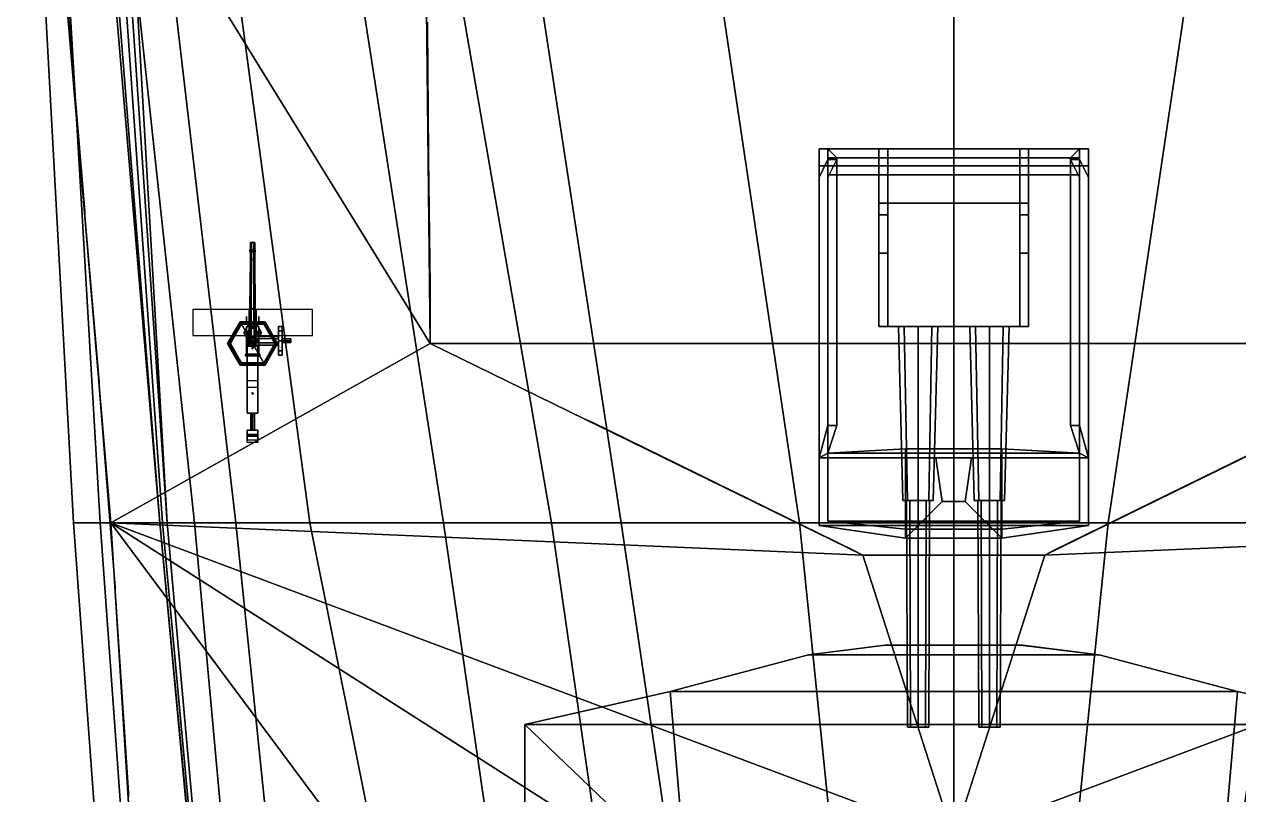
# Model space of a CAD drawing. Header units: millimetres. Extents: x -12 to 12, y -117 to 93.
# Drawn here: x -10.42 to 3.19, y -38.03 to -29.41 of the extents above; entities that cross this region are included whole.
import ezdxf

# ---------------------------------------------------------------- set-up
doc = ezdxf.new("R2010")
doc.units = ezdxf.units.MM
doc.header["$MEASUREMENT"] = 0
for name, color, linetype in [('barrel', 1, 'Continuous'), ('railings', 6, 'Continuous'), ('sleeve', 5, 'Continuous'), ('supersctucture', 3, 'Continuous'), ('turret', 2, 'Continuous')]:
    doc.layers.add(name, color=color, linetype=linetype)

msp = doc.modelspace()

# ---------------------------------------------------------------- linework, layer by layer
for points in [[(-10.36, -25.93, 5.76), (-10.36, -25.93, 5.57), (-9.87, -34.99, 5.72), (-9.87, -34.99, 5.92)], [(-10.36, -25.93, 5.57), (-10.1, -25.93, 4.67), (-9.57, -34.99, 4.67), (-9.87, -34.99, 5.72)], [(-10.22, -25.93, 6.17), (-10.36, -25.93, 5.76), (-9.87, -34.99, 5.92), (-9.45, -34.99, 6.25)], [(-10.1, -25.93, 4.67), (-9.34, -25.93, 1.27), (-8.82, -34.99, 1.34), (-9.57, -34.99, 4.67)], [(-9.67, -25.93, -1.25), (-9.49, -25.93, -2.42), (-8.51, -34.99, -2.42), (-8.9, -34.99, -0.78)], [(-9.62, -25.93, -0.06), (-9.67, -25.93, -0.38), (-8.9, -34.99, -0.05), (-8.9, -34.99, 0.39)], [(-9.67, -25.93, -0.38), (-9.67, -25.93, -1.25), (-8.9, -34.99, -0.78), (-8.9, -34.99, -0.05)], [(-9.51, -25.93, 0.39), (-9.62, -25.93, -0.06), (-8.9, -34.99, 0.39), (-8.87, -34.99, 0.7)], [(-9.44, -25.93, 0.7), (-9.51, -25.93, 0.39), (-8.87, -34.99, 0.7), (-8.82, -34.99, 1.03)], [(-9.49, -25.93, -2.42), (-9.11, -25.93, -3.36), (-8.05, -34.99, -3.36), (-8.51, -34.99, -2.42)], [(-9.34, -25.93, 1.03), (-9.44, -25.93, 0.7), (-8.82, -34.99, 1.03)], [(-9.34, -25.93, 1.27), (-9.34, -25.93, 1.03), (-8.82, -34.99, 1.03), (-8.82, -34.99, 1.34)], [(-9.11, -25.93, -3.36), (-8.44, -25.93, -4.42), (-7.22, -34.99, -4.42), (-8.05, -34.99, -3.36)], [(-8.44, -25.93, -4.42), (-7.13, -25.93, -5.56), (-5.72, -34.99, -5.46), (-7.22, -34.99, -4.42)], [(-7.13, -25.93, -5.56), (-6.08, -25.93, -6.11), (-4.51, -34.99, -6.11), (-5.72, -34.99, -5.46)], [(-6.08, -25.93, -6.11), (-5.12, -25.93, -6.51), (-3.73, -34.99, -6.39), (-4.51, -34.99, -6.11)], [(-5.12, -25.93, -6.51), (-3.08, -25.93, -6.88), (-1.73, -34.99, -6.88), (-3.73, -34.99, -6.39)], [(0, -34.99, -7.11), (-1.73, -34.99, -6.88), (-3.08, -25.93, -6.88), (0, -25.93, -7.11)], [(0, -25.93, -7.11), (3.08, -25.93, -6.88), (1.73, -34.99, -6.88), (0, -34.99, -7.11)], [(3.73, -34.99, -6.39), (1.73, -34.99, -6.88), (3.08, -25.93, -6.88), (5.12, -25.93, -6.51)], [(-8, -32.738, 6.23), (-8.14, -32.98, 6.23), (-8.14, -32.98, 6.28), (-8, -32.738, 6.28)], [(-8.11, -32.98, 6.31), (-7.985, -32.763, 6.31), (-8, -32.738, 6.28), (-8.14, -32.98, 6.28)], [(-7.985, -32.763, 6.31), (-8.11, -32.98, 6.31), (-8.11, -32.98, 6.92), (-7.985, -32.763, 6.92)], [(-7.72, -32.738, 6.23), (-8, -32.738, 6.23), (-8, -32.738, 6.28), (-7.72, -32.738, 6.28)], [(-7.985, -32.763, 6.31), (-7.735, -32.763, 6.31), (-7.72, -32.738, 6.28), (-8, -32.738, 6.28)], [(-7.735, -32.763, 6.31), (-7.985, -32.763, 6.31), (-7.985, -32.763, 6.92), (-7.735, -32.763, 6.92)], [(-7.735, -32.763, 6.31), (-7.61, -32.98, 6.31), (-7.58, -32.98, 6.28), (-7.72, -32.738, 6.28)], [(-7.61, -32.98, 6.31), (-7.735, -32.763, 6.31), (-7.735, -32.763, 6.92), (-7.61, -32.98, 6.92)], [(-7.58, -32.98, 6.23), (-7.72, -32.738, 6.23), (-7.72, -32.738, 6.28), (-7.58, -32.98, 6.28)], [(-8.14, -32.98, 6.23), (-8, -33.222, 6.23), (-8, -33.222, 6.28), (-8.14, -32.98, 6.28)], [(-7.985, -33.197, 6.31), (-8.11, -32.98, 6.31), (-8.14, -32.98, 6.28), (-8, -33.222, 6.28)], [(-8.11, -32.98, 6.31), (-7.985, -33.197, 6.31), (-7.985, -33.197, 6.92), (-8.11, -32.98, 6.92)], [(-7.61, -32.98, 6.31), (-7.735, -33.197, 6.31), (-7.72, -33.222, 6.28), (-7.58, -32.98, 6.28)], [(-7.735, -33.197, 6.31), (-7.61, -32.98, 6.31), (-7.61, -32.98, 6.92), (-7.735, -33.197, 6.92)], [(-7.72, -33.222, 6.23), (-7.58, -32.98, 6.23), (-7.58, -32.98, 6.28), (-7.72, -33.222, 6.28)], [(-7.735, -33.197, 6.31), (-7.985, -33.197, 6.31), (-8, -33.222, 6.28), (-7.72, -33.222, 6.28)], [(-7.985, -33.197, 6.31), (-7.735, -33.197, 6.31), (-7.735, -33.197, 6.92), (-7.985, -33.197, 6.92)], [(-8, -33.222, 6.23), (-7.72, -33.222, 6.23), (-7.72, -33.222, 6.28), (-8, -33.222, 6.28)], [(-9.87, -34.99, 5.92), (-9.87, -34.99, 5.72), (-9.21, -44, 5.72), (-9.21, -44, 5.92)], [(-9.87, -34.99, 5.72), (-9.57, -34.99, 4.67), (-8.92, -44, 4.67), (-9.21, -44, 5.72)], [(-9.45, -34.99, 6.25), (-9.87, -34.99, 5.92), (-9.21, -44, 5.92), (-8.88, -44, 6.3)], [(-9.57, -34.99, 4.67), (-8.82, -34.99, 1.34), (-8.01, -44, 1.34), (-8.92, -44, 4.67)], [(-8.9, -34.99, -0.78), (-8.51, -34.99, -2.42), (-7.69, -44, -1.9), (-8.06, -44, -0.54)], [(-8.9, -34.99, -0.05), (-8.9, -34.99, -0.78), (-8.06, -44, -0.54), (-8.06, -44, 0.14)], [(-8.9, -34.99, 0.39), (-8.9, -34.99, -0.05), (-8.06, -44, 0.14), (-8.05, -44, 0.39)], [(-8.87, -34.99, 0.7), (-8.9, -34.99, 0.39), (-8.05, -44, 0.39), (-8.04, -44, 0.7)], [(-8.82, -34.99, 1.03), (-8.87, -34.99, 0.7), (-8.04, -44, 0.7), (-8.01, -44, 0.95)], [(-8.82, -34.99, 1.34), (-8.82, -34.99, 1.03), (-8.01, -44, 0.95), (-8.01, -44, 1.34)], [(-8.51, -34.99, -2.42), (-8.05, -34.99, -3.36), (-7.12, -44, -3.1), (-7.69, -44, -1.9)], [(-8.05, -34.99, -3.36), (-7.22, -34.99, -4.42), (-5.41, -44, -4.71), (-7.12, -44, -3.1)], [(-7.22, -34.99, -4.42), (-5.72, -34.99, -5.46), (-4.41, -44, -5.73), (-5.41, -44, -4.71)], [(-5.72, -34.99, -5.46), (-4.51, -34.99, -6.11), (-3.21, -44, -6.18), (-4.41, -44, -5.73)], [(-4.51, -34.99, -6.11), (-3.73, -34.99, -6.39), (-2.39, -44, -6.27), (-3.21, -44, -6.18)], [(-3.73, -34.99, -6.39), (-1.73, -34.99, -6.88), (-0.81, -44, -6.98), (-2.39, -44, -6.27)], [(0, -44, -7.11), (-0.81, -44, -6.98), (-1.73, -34.99, -6.88), (0, -34.99, -7.11)], [(0, -34.99, -7.11), (1.73, -34.99, -6.88), (0.81, -44, -6.98), (0, -44, -7.11)], [(2.39, -44, -6.27), (0.81, -44, -6.98), (1.73, -34.99, -6.88), (3.73, -34.99, -6.39)], [(3.21, -44, -6.18), (2.39, -44, -6.27), (3.73, -34.99, -6.39), (4.51, -34.99, -6.11)]]:
    msp.add_3dface(points)
at = {"layer": 'barrel'}
for points in [[(-7.873, -31.85, 7.312), (-7.885, -31.85, 7.29), (-7.885, -32.04, 7.29), (-7.873, -32.04, 7.312)], [(-7.885, -31.85, 7.29), (-7.873, -31.85, 7.268), (-7.873, -32.04, 7.268), (-7.885, -32.04, 7.29)], [(-7.835, -31.85, 7.29), (-7.885, -31.85, 7.29), (-7.873, -31.85, 7.312), (-7.848, -31.85, 7.312)], [(-7.848, -31.85, 7.268), (-7.873, -31.85, 7.268), (-7.885, -31.85, 7.29), (-7.835, -31.85, 7.29)], [(-7.848, -31.85, 7.312), (-7.873, -31.85, 7.312), (-7.873, -32.04, 7.312), (-7.848, -32.04, 7.312)], [(-7.873, -31.85, 7.268), (-7.848, -31.85, 7.268), (-7.848, -32.04, 7.268), (-7.873, -32.04, 7.268)], [(-7.835, -31.85, 7.29), (-7.848, -31.85, 7.312), (-7.848, -32.04, 7.312), (-7.835, -32.04, 7.29)], [(-7.848, -31.85, 7.268), (-7.835, -31.85, 7.29), (-7.835, -32.04, 7.29), (-7.848, -32.04, 7.268)], [(-7.875, -31.93, 7.316), (-7.89, -31.93, 7.29), (-7.89, -31.955, 7.29), (-7.875, -31.955, 7.316)], [(-7.89, -31.93, 7.29), (-7.875, -31.93, 7.264), (-7.875, -31.955, 7.264), (-7.89, -31.955, 7.29)], [(-7.845, -31.93, 7.264), (-7.875, -31.93, 7.264), (-7.89, -31.93, 7.29), (-7.83, -31.93, 7.29)], [(-7.83, -31.93, 7.29), (-7.89, -31.93, 7.29), (-7.875, -31.93, 7.316), (-7.845, -31.93, 7.316)], [(-7.845, -31.955, 7.316), (-7.875, -31.955, 7.316), (-7.89, -31.955, 7.29), (-7.83, -31.955, 7.29)], [(-7.83, -31.955, 7.29), (-7.89, -31.955, 7.29), (-7.875, -31.955, 7.264), (-7.845, -31.955, 7.264)], [(-7.845, -31.93, 7.316), (-7.875, -31.93, 7.316), (-7.875, -31.955, 7.316), (-7.845, -31.955, 7.316)], [(-7.875, -31.93, 7.264), (-7.845, -31.93, 7.264), (-7.845, -31.955, 7.264), (-7.875, -31.955, 7.264)], [(-7.83, -31.93, 7.29), (-7.845, -31.93, 7.316), (-7.845, -31.955, 7.316), (-7.83, -31.955, 7.29)], [(-7.845, -31.93, 7.264), (-7.83, -31.93, 7.29), (-7.83, -31.955, 7.29), (-7.845, -31.955, 7.264)], [(-7.875, -32.59, 7.264), (-7.89, -32.59, 7.29), (-7.885, -32.04, 7.29), (-7.873, -32.04, 7.268)], [(-7.89, -32.59, 7.29), (-7.875, -32.59, 7.316), (-7.873, -32.04, 7.312), (-7.885, -32.04, 7.29)], [(-7.845, -32.59, 7.264), (-7.875, -32.59, 7.264), (-7.873, -32.04, 7.268), (-7.848, -32.04, 7.268)], [(-7.875, -32.59, 7.316), (-7.845, -32.59, 7.316), (-7.848, -32.04, 7.312), (-7.873, -32.04, 7.312)], [(-7.83, -32.59, 7.29), (-7.845, -32.59, 7.264), (-7.848, -32.04, 7.268), (-7.835, -32.04, 7.29)], [(-7.845, -32.59, 7.316), (-7.83, -32.59, 7.29), (-7.835, -32.04, 7.29), (-7.848, -32.04, 7.312)], [(-7.875, -32.59, 7.316), (-7.89, -32.59, 7.29), (-7.895, -33.01, 7.29), (-7.878, -33.01, 7.32)], [(-7.89, -32.59, 7.29), (-7.875, -32.59, 7.264), (-7.878, -33.01, 7.26), (-7.895, -33.01, 7.29)], [(-7.845, -32.59, 7.316), (-7.875, -32.59, 7.316), (-7.878, -33.01, 7.32), (-7.843, -33.01, 7.32)], [(-7.875, -32.59, 7.264), (-7.845, -32.59, 7.264), (-7.843, -33.01, 7.26), (-7.878, -33.01, 7.26)], [(-7.83, -32.59, 7.29), (-7.845, -32.59, 7.316), (-7.843, -33.01, 7.32), (-7.825, -33.01, 7.29)], [(-7.845, -32.59, 7.264), (-7.83, -32.59, 7.29), (-7.825, -33.01, 7.29), (-7.843, -33.01, 7.26)], [(-0.57, -34.74, 10.97), (-0.52, -34.74, 11.09), (-0.556, -32.79, 11.126), (-0.62, -32.79, 10.97)], [(-0.52, -34.74, 10.85), (-0.57, -34.74, 10.97), (-0.62, -32.79, 10.97), (-0.556, -32.79, 10.814)], [(-0.52, -34.74, 11.09), (-0.4, -34.74, 11.14), (-0.4, -32.79, 11.19), (-0.556, -32.79, 11.126)], [(-0.4, -34.74, 10.8), (-0.52, -34.74, 10.85), (-0.556, -32.79, 10.814), (-0.4, -32.79, 10.75)], [(-0.4, -34.74, 11.14), (-0.28, -34.74, 11.09), (-0.244, -32.79, 11.126), (-0.4, -32.79, 11.19)], [(-0.28, -34.74, 10.85), (-0.4, -34.74, 10.8), (-0.4, -32.79, 10.75), (-0.244, -32.79, 10.814)], [(-0.28, -34.74, 11.09), (-0.23, -34.74, 10.97), (-0.18, -32.79, 10.97), (-0.244, -32.79, 11.126)], [(-0.23, -34.74, 10.97), (-0.28, -34.74, 10.85), (-0.244, -32.79, 10.814), (-0.18, -32.79, 10.97)], [(0.23, -34.74, 10.97), (0.28, -34.74, 11.09), (0.244, -32.79, 11.126), (0.18, -32.79, 10.97)], [(0.28, -34.74, 10.85), (0.23, -34.74, 10.97), (0.18, -32.79, 10.97), (0.244, -32.79, 10.814)], [(0.28, -34.74, 11.09), (0.4, -34.74, 11.14), (0.4, -32.79, 11.19), (0.244, -32.79, 11.126)], [(0.4, -34.74, 10.8), (0.28, -34.74, 10.85), (0.244, -32.79, 10.814), (0.4, -32.79, 10.75)], [(0.4, -34.74, 11.14), (0.52, -34.74, 11.09), (0.556, -32.79, 11.126), (0.4, -32.79, 11.19)], [(0.52, -34.74, 10.85), (0.4, -34.74, 10.8), (0.4, -32.79, 10.75), (0.556, -32.79, 10.814)], [(0.52, -34.74, 11.09), (0.57, -34.74, 10.97), (0.62, -32.79, 10.97), (0.556, -32.79, 11.126)], [(0.57, -34.74, 10.97), (0.52, -34.74, 10.85), (0.556, -32.79, 10.814), (0.62, -32.79, 10.97)], [(-0.492, -34.74, 10.878), (-0.53, -34.74, 10.97), (-0.57, -34.74, 10.97), (-0.52, -34.74, 10.85)], [(-0.53, -34.74, 10.97), (-0.492, -34.74, 11.062), (-0.52, -34.74, 11.09), (-0.57, -34.74, 10.97)], [(-0.52, -37.28, 10.97), (-0.485, -37.28, 11.055), (-0.492, -34.74, 11.062), (-0.53, -34.74, 10.97)], [(-0.485, -37.28, 10.885), (-0.52, -37.28, 10.97), (-0.53, -34.74, 10.97), (-0.492, -34.74, 10.878)], [(-0.4, -34.74, 10.84), (-0.492, -34.74, 10.878), (-0.52, -34.74, 10.85), (-0.4, -34.74, 10.8)], [(-0.492, -34.74, 11.062), (-0.4, -34.74, 11.1), (-0.4, -34.74, 11.14), (-0.52, -34.74, 11.09)], [(-0.485, -37.28, 11.055), (-0.4, -37.28, 11.09), (-0.4, -34.74, 11.1), (-0.492, -34.74, 11.062)], [(-0.4, -37.28, 10.85), (-0.485, -37.28, 10.885), (-0.492, -34.74, 10.878), (-0.4, -34.74, 10.84)], [(-0.4, -37.28, 11.09), (-0.315, -37.28, 11.055), (-0.308, -34.74, 11.062), (-0.4, -34.74, 11.1)], [(-0.315, -37.28, 10.885), (-0.4, -37.28, 10.85), (-0.4, -34.74, 10.84), (-0.308, -34.74, 10.878)], [(-0.4, -34.74, 11.1), (-0.308, -34.74, 11.062), (-0.28, -34.74, 11.09), (-0.4, -34.74, 11.14)], [(-0.308, -34.74, 10.878), (-0.4, -34.74, 10.84), (-0.4, -34.74, 10.8), (-0.28, -34.74, 10.85)], [(-0.315, -37.28, 11.055), (-0.28, -37.28, 10.97), (-0.27, -34.74, 10.97), (-0.308, -34.74, 11.062)], [(-0.28, -37.28, 10.97), (-0.315, -37.28, 10.885), (-0.308, -34.74, 10.878), (-0.27, -34.74, 10.97)], [(-0.308, -34.74, 11.062), (-0.27, -34.74, 10.97), (-0.23, -34.74, 10.97), (-0.28, -34.74, 11.09)], [(-0.27, -34.74, 10.97), (-0.308, -34.74, 10.878), (-0.28, -34.74, 10.85), (-0.23, -34.74, 10.97)], [(0.308, -34.74, 10.878), (0.27, -34.74, 10.97), (0.23, -34.74, 10.97), (0.28, -34.74, 10.85)], [(0.27, -34.74, 10.97), (0.308, -34.74, 11.062), (0.28, -34.74, 11.09), (0.23, -34.74, 10.97)], [(0.28, -37.28, 10.97), (0.315, -37.28, 11.055), (0.308, -34.74, 11.062), (0.27, -34.74, 10.97)], [(0.315, -37.28, 10.885), (0.28, -37.28, 10.97), (0.27, -34.74, 10.97), (0.308, -34.74, 10.878)], [(0.4, -34.74, 10.84), (0.308, -34.74, 10.878), (0.28, -34.74, 10.85), (0.4, -34.74, 10.8)], [(0.308, -34.74, 11.062), (0.4, -34.74, 11.1), (0.4, -34.74, 11.14), (0.28, -34.74, 11.09)], [(0.315, -37.28, 11.055), (0.4, -37.28, 11.09), (0.4, -34.74, 11.1), (0.308, -34.74, 11.062)], [(0.4, -37.28, 10.85), (0.315, -37.28, 10.885), (0.308, -34.74, 10.878), (0.4, -34.74, 10.84)], [(0.4, -37.28, 11.09), (0.485, -37.28, 11.055), (0.492, -34.74, 11.062), (0.4, -34.74, 11.1)], [(0.485, -37.28, 10.885), (0.4, -37.28, 10.85), (0.4, -34.74, 10.84), (0.492, -34.74, 10.878)], [(0.4, -34.74, 11.1), (0.492, -34.74, 11.062), (0.52, -34.74, 11.09), (0.4, -34.74, 11.14)], [(0.492, -34.74, 10.878), (0.4, -34.74, 10.84), (0.4, -34.74, 10.8), (0.52, -34.74, 10.85)], [(0.485, -37.28, 11.055), (0.52, -37.28, 10.97), (0.53, -34.74, 10.97), (0.492, -34.74, 11.062)], [(0.52, -37.28, 10.97), (0.485, -37.28, 10.885), (0.492, -34.74, 10.878), (0.53, -34.74, 10.97)], [(0.492, -34.74, 11.062), (0.53, -34.74, 10.97), (0.57, -34.74, 10.97), (0.52, -34.74, 11.09)], [(0.53, -34.74, 10.97), (0.492, -34.74, 10.878), (0.52, -34.74, 10.85), (0.57, -34.74, 10.97)], [(-0.52, -37.28, 10.97), (-0.315, -37.28, 10.885), (-0.28, -37.28, 10.97), (-0.485, -37.28, 11.055)], [(-0.485, -37.28, 10.885), (-0.4, -37.28, 10.85), (-0.315, -37.28, 10.885), (-0.52, -37.28, 10.97)], [(-0.485, -37.28, 11.055), (-0.28, -37.28, 10.97), (-0.315, -37.28, 11.055), (-0.4, -37.28, 11.09)], [(0.28, -37.28, 10.97), (0.485, -37.28, 10.885), (0.52, -37.28, 10.97), (0.315, -37.28, 11.055)], [(0.315, -37.28, 10.885), (0.4, -37.28, 10.85), (0.485, -37.28, 10.885), (0.28, -37.28, 10.97)], [(0.315, -37.28, 11.055), (0.52, -37.28, 10.97), (0.485, -37.28, 11.055), (0.4, -37.28, 11.09)]]:
    msp.add_3dface(points, dxfattribs=at)
at = {"layer": 'railings'}
for points in [[(-9.9, -29.59, 7.33), (-9.9, -29.59, 7.38), (-10.06, -27.73, 7.36), (-10.06, -27.73, 7.31)], [(-10.06, -27.73, 7.31), (-10.06, -27.73, 7.36), (-9.9, -29.59, 7.38), (-9.9, -29.59, 7.33)], [(-10.06, -27.73, 6.79), (-10.06, -27.73, 6.84), (-9.9, -29.59, 6.86), (-9.9, -29.59, 6.81)], [(-9.9, -29.59, 6.81), (-9.9, -29.59, 6.86), (-10.06, -27.73, 6.84), (-10.06, -27.73, 6.79)], [(-5.9, -29.43, 9.84), (-5.9, -29.38, 9.84), (-5.9, -29.38, 8.75), (-5.9, -29.43, 8.75)], [(-5.9, -29.43, 8.75), (-5.9, -29.38, 8.75), (-5.9, -29.38, 9.84), (-5.9, -29.43, 9.84)], [(-5.9, -29.43, 9.79), (-5.9, -29.43, 9.84), (-5.89, -30.86, 9.84), (-5.89, -30.86, 9.79)], [(-5.89, -30.86, 9.79), (-5.89, -30.86, 9.84), (-5.9, -29.43, 9.84), (-5.9, -29.43, 9.79)], [(-5.89, -30.86, 9.27), (-5.89, -30.86, 9.32), (-5.9, -29.43, 9.32), (-5.9, -29.43, 9.27)], [(-5.9, -29.43, 9.27), (-5.9, -29.43, 9.32), (-5.89, -30.86, 9.32), (-5.89, -30.86, 9.27)], [(-9.9, -29.64, 7.38), (-9.9, -29.59, 7.38), (-9.9, -29.59, 6.2), (-9.9, -29.64, 6.2)], [(-9.9, -29.64, 6.2), (-9.9, -29.59, 6.2), (-9.9, -29.59, 7.38), (-9.9, -29.64, 7.38)], [(-9.74, -31.5, 7.34), (-9.74, -31.5, 7.39), (-9.9, -29.64, 7.38), (-9.9, -29.64, 7.33)], [(-9.9, -29.64, 7.33), (-9.9, -29.64, 7.38), (-9.74, -31.5, 7.39), (-9.74, -31.5, 7.34)], [(-9.9, -29.64, 6.81), (-9.9, -29.64, 6.86), (-9.74, -31.5, 6.87), (-9.74, -31.5, 6.82)], [(-9.74, -31.5, 6.82), (-9.74, -31.5, 6.87), (-9.9, -29.64, 6.86), (-9.9, -29.64, 6.81)], [(-5.89, -30.91, 8.75), (-5.89, -30.86, 8.75), (-5.89, -30.86, 9.84), (-5.89, -30.91, 9.84)], [(-5.89, -30.91, 9.84), (-5.89, -30.86, 9.84), (-5.89, -30.86, 8.75), (-5.89, -30.91, 8.75)], [(-5.87, -32.34, 9.79), (-5.87, -32.34, 9.84), (-5.89, -30.91, 9.84), (-5.89, -30.91, 9.79)], [(-5.89, -30.91, 9.79), (-5.89, -30.91, 9.84), (-5.87, -32.34, 9.84), (-5.87, -32.34, 9.79)], [(-5.89, -30.91, 9.27), (-5.89, -30.91, 9.32), (-5.87, -32.34, 9.32), (-5.87, -32.34, 9.27)], [(-5.87, -32.34, 9.27), (-5.87, -32.34, 9.32), (-5.89, -30.91, 9.32), (-5.89, -30.91, 9.27)], [(-9.74, -31.55, 7.39), (-9.74, -31.5, 7.39), (-9.74, -31.5, 6.21), (-9.74, -31.55, 6.21)], [(-9.74, -31.55, 6.21), (-9.74, -31.5, 6.21), (-9.74, -31.5, 7.39), (-9.74, -31.55, 7.39)], [(-9.58, -33.41, 7.36), (-9.58, -33.41, 7.41), (-9.74, -31.55, 7.39), (-9.74, -31.55, 7.34)], [(-9.74, -31.55, 7.34), (-9.74, -31.55, 7.39), (-9.58, -33.41, 7.41), (-9.58, -33.41, 7.36)], [(-9.74, -31.55, 6.82), (-9.74, -31.55, 6.87), (-9.58, -33.41, 6.89), (-9.58, -33.41, 6.84)], [(-9.58, -33.41, 6.84), (-9.58, -33.41, 6.89), (-9.74, -31.55, 6.87), (-9.74, -31.55, 6.82)], [(-5.87, -32.39, 9.84), (-5.87, -32.34, 9.84), (-5.87, -32.34, 8.75), (-5.87, -32.39, 8.75)], [(-5.87, -32.39, 8.75), (-5.87, -32.34, 8.75), (-5.87, -32.34, 9.84), (-5.87, -32.39, 9.84)], [(-5.87, -32.39, 9.79), (-5.87, -32.39, 9.84), (-5.87, -32.98, 9.84), (-5.87, -32.98, 9.79)], [(-5.87, -32.98, 9.79), (-5.87, -32.98, 9.84), (-5.87, -32.39, 9.84), (-5.87, -32.39, 9.79)], [(-5.87, -32.98, 9.27), (-5.87, -32.98, 9.32), (-5.87, -32.39, 9.32), (-5.87, -32.39, 9.27)], [(-5.87, -32.39, 9.27), (-5.87, -32.39, 9.32), (-5.87, -32.98, 9.32), (-5.87, -32.98, 9.27)], [(-4.15, -33.82, 9.79), (-4.15, -33.82, 9.84), (-5.87, -32.98, 9.84), (-5.87, -32.98, 9.79)], [(-5.87, -32.98, 9.79), (-5.87, -32.98, 9.84), (-4.15, -33.82, 9.84), (-4.15, -33.82, 9.79)], [(-5.87, -32.98, 9.27), (-5.87, -32.98, 9.32), (-4.15, -33.82, 9.32), (-4.15, -33.82, 9.27)], [(-4.15, -33.82, 9.27), (-4.15, -33.82, 9.32), (-5.87, -32.98, 9.32), (-5.87, -32.98, 9.27)], [(-9.58, -33.46, 7.41), (-9.58, -33.41, 7.41), (-9.58, -33.41, 6.23), (-9.58, -33.46, 6.23)], [(-9.58, -33.46, 6.23), (-9.58, -33.41, 6.23), (-9.58, -33.41, 7.41), (-9.58, -33.46, 7.41)], [(-9.4, -35.71, 7.39), (-9.4, -35.71, 7.44), (-9.58, -33.46, 7.41), (-9.58, -33.46, 7.36)], [(-9.58, -33.46, 7.36), (-9.58, -33.46, 7.41), (-9.4, -35.71, 7.44), (-9.4, -35.71, 7.39)], [(-9.58, -33.46, 6.84), (-9.58, -33.46, 6.89), (-9.4, -35.71, 6.92), (-9.4, -35.71, 6.87)], [(-9.4, -35.71, 6.87), (-9.4, -35.71, 6.92), (-9.58, -33.46, 6.89), (-9.58, -33.46, 6.84)], [(-4.04, -33.87, 8.75), (-4.15, -33.82, 8.75), (-4.15, -33.82, 9.84), (-4.04, -33.87, 9.84)], [(-4.04, -33.87, 9.84), (-4.15, -33.82, 9.84), (-4.15, -33.82, 8.75), (-4.04, -33.87, 8.75)], [(-1.12, -35.3, 9.79), (-1.12, -35.3, 9.84), (-4.04, -33.87, 9.84), (-4.04, -33.87, 9.79)], [(-4.04, -33.87, 9.79), (-4.04, -33.87, 9.84), (-1.12, -35.3, 9.84), (-1.12, -35.3, 9.79)], [(-4.04, -33.87, 9.27), (-4.04, -33.87, 9.32), (-1.12, -35.3, 9.32), (-1.12, -35.3, 9.27)], [(-1.12, -35.3, 9.27), (-1.12, -35.3, 9.32), (-4.04, -33.87, 9.32), (-4.04, -33.87, 9.27)], [(1.12, -35.3, 9.27), (1.12, -35.3, 9.32), (4.04, -33.87, 9.32), (4.04, -33.87, 9.27)], [(4.04, -33.87, 9.27), (4.04, -33.87, 9.32), (1.12, -35.3, 9.32), (1.12, -35.3, 9.27)], [(4.04, -33.87, 9.79), (4.04, -33.87, 9.84), (1.12, -35.3, 9.84), (1.12, -35.3, 9.79)], [(1.12, -35.3, 9.79), (1.12, -35.3, 9.84), (4.04, -33.87, 9.84), (4.04, -33.87, 9.79)], [(-1.02, -35.35, 8.75), (-1.12, -35.3, 8.75), (-1.12, -35.3, 9.84), (-1.02, -35.35, 9.84)], [(-1.02, -35.35, 9.84), (-1.12, -35.3, 9.84), (-1.12, -35.3, 8.75), (-1.02, -35.35, 8.75)], [(1.02, -35.35, 9.84), (1.12, -35.3, 9.84), (1.12, -35.3, 8.75), (1.02, -35.35, 8.75)], [(1.02, -35.35, 8.75), (1.12, -35.3, 8.75), (1.12, -35.3, 9.84), (1.02, -35.35, 9.84)], [(-9.4, -35.76, 7.44), (-9.4, -35.71, 7.44), (-9.4, -35.71, 6.26), (-9.4, -35.76, 6.26)], [(-9.4, -35.76, 6.26), (-9.4, -35.71, 6.26), (-9.4, -35.71, 7.44), (-9.4, -35.76, 7.44)], [(-9.25, -38.01, 7.4), (-9.25, -38.01, 7.45), (-9.4, -35.76, 7.44), (-9.4, -35.76, 7.39)], [(-9.4, -35.76, 7.39), (-9.4, -35.76, 7.44), (-9.25, -38.01, 7.45), (-9.25, -38.01, 7.4)], [(-9.4, -35.76, 6.87), (-9.4, -35.76, 6.92), (-9.25, -38.01, 6.93), (-9.25, -38.01, 6.88)], [(-9.25, -38.01, 6.88), (-9.25, -38.01, 6.93), (-9.4, -35.76, 6.92), (-9.4, -35.76, 6.87)], [(-9.25, -38.06, 7.45), (-9.25, -38.01, 7.45), (-9.25, -38.01, 6.27), (-9.25, -38.06, 6.27)], [(-9.25, -38.06, 6.27), (-9.25, -38.01, 6.27), (-9.25, -38.01, 7.45), (-9.25, -38.06, 7.45)]]:
    msp.add_3dface(points, dxfattribs=at)
at = {"layer": 'sleeve'}
for points in [[(0.74, -32.79, 11.34), (0.74, -31.41, 11.34), (-0.74, -31.41, 11.34), (-0.74, -32.79, 11.34)], [(-0.74, -31.41, 11.34), (-0.74, -31.41, 10.56), (-0.74, -32.79, 10.56), (-0.74, -32.79, 11.34)], [(0.74, -31.41, 11.34), (0.74, -31.41, 10.56), (-0.74, -31.41, 10.56), (-0.74, -31.41, 11.34)], [(-0.74, -32.79, 10.56), (-0.74, -31.41, 10.56), (0.74, -31.41, 10.56), (0.74, -32.79, 10.56)], [(0.74, -32.79, 10.56), (0.74, -31.41, 10.56), (0.74, -31.41, 11.34), (0.74, -32.79, 11.34)], [(-0.74, -32.79, 11.34), (-0.74, -32.79, 10.56), (0.74, -32.79, 10.56), (0.74, -32.79, 11.34)], [(-7.92, -33.01, 7.32), (-7.92, -33.1, 7.36), (-7.8, -33.1, 7.36), (-7.8, -33.01, 7.32)], [(-7.92, -33.01, 7.26), (-7.92, -33.1, 7.21), (-7.92, -33.1, 7.36), (-7.92, -33.01, 7.32)], [(-7.8, -33.01, 7.32), (-7.8, -33.01, 7.26), (-7.92, -33.01, 7.26), (-7.92, -33.01, 7.32)], [(-7.8, -33.01, 7.26), (-7.8, -33.1, 7.21), (-7.92, -33.1, 7.21), (-7.92, -33.01, 7.26)], [(-7.86, -33.02, 7.32), (-7.87, -33.03, 7.32), (-7.87, -33.03, 7.46), (-7.86, -33.02, 7.46)], [(-7.87, -33.03, 7.46), (-7.86, -33.04, 7.46), (-7.85, -33.03, 7.46), (-7.86, -33.02, 7.46)], [(-7.87, -33.03, 7.32), (-7.86, -33.04, 7.33), (-7.86, -33.04, 7.46), (-7.87, -33.03, 7.46)], [(-7.85, -33.03, 7.32), (-7.86, -33.02, 7.32), (-7.86, -33.02, 7.46), (-7.85, -33.03, 7.46)], [(-7.86, -33.04, 7.33), (-7.85, -33.03, 7.32), (-7.85, -33.03, 7.46), (-7.86, -33.04, 7.46)], [(-7.8, -33.1, 7.36), (-7.8, -33.1, 7.21), (-7.8, -33.01, 7.26), (-7.8, -33.01, 7.32)], [(-7.78, -33.11, 7.3), (-7.78, -33.1, 7.29), (-7.94, -33.1, 7.29), (-7.94, -33.11, 7.3)], [(-7.78, -33.1, 7.29), (-7.78, -33.11, 7.28), (-7.94, -33.11, 7.28), (-7.94, -33.1, 7.29)], [(-7.94, -33.12, 7.29), (-7.94, -33.11, 7.3), (-7.94, -33.1, 7.29), (-7.94, -33.11, 7.28)], [(-7.78, -33.12, 7.29), (-7.78, -33.11, 7.3), (-7.94, -33.11, 7.3), (-7.94, -33.12, 7.29)], [(-7.78, -33.11, 7.28), (-7.78, -33.12, 7.29), (-7.94, -33.12, 7.29), (-7.94, -33.11, 7.28)], [(-7.92, -33.1, 7.21), (-7.92, -33.76, 7.21), (-7.92, -33.76, 7.36), (-7.92, -33.1, 7.36)], [(-7.92, -33.1, 7.36), (-7.92, -33.76, 7.36), (-7.8, -33.76, 7.36), (-7.8, -33.1, 7.36)], [(-7.8, -33.1, 7.21), (-7.8, -33.76, 7.21), (-7.92, -33.76, 7.21), (-7.92, -33.1, 7.21)], [(-7.8, -33.76, 7.36), (-7.8, -33.76, 7.21), (-7.8, -33.1, 7.21), (-7.8, -33.1, 7.36)], [(-7.78, -33.11, 7.28), (-7.78, -33.1, 7.29), (-7.78, -33.11, 7.3), (-7.78, -33.12, 7.29)], [(-7.92, -33.4, 7.36), (-7.92, -33.47, 7.48), (-7.8, -33.47, 7.48), (-7.8, -33.4, 7.36)], [(-7.86, -33.53, 7.36), (-7.87, -33.54, 7.36), (-7.87, -33.54, 7.53), (-7.86, -33.53, 7.53)], [(-7.87, -33.54, 7.53), (-7.86, -33.55, 7.53), (-7.85, -33.54, 7.53), (-7.86, -33.53, 7.53)], [(-7.87, -33.54, 7.36), (-7.86, -33.55, 7.36), (-7.86, -33.55, 7.53), (-7.87, -33.54, 7.53)], [(-7.85, -33.54, 7.36), (-7.86, -33.53, 7.36), (-7.86, -33.53, 7.53), (-7.85, -33.54, 7.53)], [(-7.86, -33.55, 7.36), (-7.85, -33.54, 7.36), (-7.85, -33.54, 7.53), (-7.86, -33.55, 7.53)], [(-7.92, -33.76, 7.36), (-7.92, -33.76, 7.21), (-7.8, -33.76, 7.21), (-7.8, -33.76, 7.36)], [(-7.86, -33.76, 7.3), (-7.88, -33.76, 7.28), (-7.88, -33.95, 7.28), (-7.86, -33.95, 7.3)], [(-7.88, -33.76, 7.28), (-7.86, -33.76, 7.26), (-7.86, -33.95, 7.26), (-7.88, -33.95, 7.28)], [(-7.84, -33.76, 7.28), (-7.86, -33.76, 7.3), (-7.86, -33.95, 7.3), (-7.84, -33.95, 7.28)], [(-7.86, -33.76, 7.26), (-7.84, -33.76, 7.28), (-7.84, -33.95, 7.28), (-7.86, -33.95, 7.26)], [(-7.86, -33.79, 7.21), (-7.87, -33.8, 7.21), (-7.87, -33.8, 7.41), (-7.86, -33.79, 7.41)], [(-7.87, -33.8, 7.41), (-7.86, -33.81, 7.41), (-7.85, -33.8, 7.41), (-7.86, -33.79, 7.41)], [(-7.86, -33.79, 7.21), (-7.85, -33.8, 7.21), (-7.86, -33.81, 7.21), (-7.87, -33.8, 7.21)], [(-7.87, -33.8, 7.21), (-7.86, -33.81, 7.21), (-7.86, -33.81, 7.41), (-7.87, -33.8, 7.41)], [(-7.85, -33.8, 7.21), (-7.86, -33.79, 7.21), (-7.86, -33.79, 7.41), (-7.85, -33.8, 7.41)], [(-7.86, -33.81, 7.21), (-7.85, -33.8, 7.21), (-7.85, -33.8, 7.41), (-7.86, -33.81, 7.41)], [(-7.92, -33.95, 7.31), (-7.92, -33.95, 7.23), (-7.8, -33.95, 7.23), (-7.8, -33.95, 7.31)], [(-7.92, -34.02, 7.38), (-7.92, -33.95, 7.31), (-7.8, -33.95, 7.31), (-7.8, -34.02, 7.38)], [(-7.92, -33.95, 7.23), (-7.92, -34, 7.16), (-7.8, -34, 7.16), (-7.8, -33.95, 7.23)], [(-7.92, -34, 7.16), (-7.92, -34.06, 7.13), (-7.8, -34.06, 7.13), (-7.8, -34, 7.16)], [(-7.92, -34.09, 7.38), (-7.92, -34.02, 7.38), (-7.8, -34.02, 7.38), (-7.8, -34.09, 7.38)]]:
    msp.add_3dface(points, dxfattribs=at)
at = {"layer": 'supersctucture'}
for points in [[(-10.42, -16.72, 6.13), (-10.22, -25.93, 6.17), (-5.87, -32.98, 6.18), (-6.13, -9.15, 6.09)], [(-6.13, -9.15, 8.75), (-5.87, -32.98, 8.75), (5.87, -32.98, 8.75), (6.13, -9.15, 8.75)], [(-6.13, -9.15, 6.09), (-5.87, -32.98, 6.18), (-5.87, -32.98, 8.75), (-6.13, -9.15, 8.75)], [(-10.22, -25.93, 6.17), (-9.45, -34.99, 6.25), (-9.45, -34.99, 6.25), (-5.87, -32.98, 6.18)], [(-5.87, -32.98, 6.18), (-9.45, -34.99, 6.25), (-9.45, -34.99, 6.25), (-1.02, -35.35, 6.26)], [(-5.87, -32.98, 8.75), (-5.87, -32.98, 6.18), (-1.02, -35.35, 6.26), (-1.02, -35.35, 8.75)], [(1.02, -35.35, 8.75), (5.87, -32.98, 8.75), (-5.87, -32.98, 8.75), (-1.02, -35.35, 8.75)], [(1.02, -35.35, 6.26), (5.87, -32.98, 6.18), (5.87, -32.98, 8.75), (1.02, -35.35, 8.75)], [(9.45, -34.99, 6.25), (9.45, -34.99, 6.25), (5.87, -32.98, 6.18), (1.02, -35.35, 6.26)], [(-9.45, -34.99, 6.25), (-9.45, -34.99, 6.25), (-2.75, -39.267, 6.28), (0, -38.53, 6.27)], [(-9.45, -34.99, 6.25), (-9.45, -34.99, 6.25), (-4.763, -41.28, 6.29), (-2.75, -39.267, 6.28)], [(-9.45, -34.99, 6.25), (-9.45, -34.99, 6.25), (-8.88, -44, 6.3), (-4.763, -41.28, 6.29)], [(0, -38.53, 6.27), (-1.02, -35.35, 6.26), (-9.45, -34.99, 6.25)], [(9.45, -34.99, 6.25), (9.45, -34.99, 6.25), (0, -38.53, 6.27), (2.75, -39.267, 6.28)], [(9.45, -34.99, 6.25), (1.02, -35.35, 6.26), (0, -38.53, 6.27)], [(9.45, -34.99, 6.25), (9.45, -34.99, 6.25), (2.75, -39.267, 6.28), (4.763, -41.28, 6.29)], [(1.02, -35.35, 6.26), (-1.02, -35.35, 6.26), (0, -38.53, 6.27)], [(-1.02, -35.35, 8.75), (-1.02, -35.35, 6.26), (1.02, -35.35, 6.26), (1.02, -35.35, 8.75)]]:
    msp.add_3dface(points, dxfattribs=at)
at = {"layer": 'turret'}
for points in [[(-1.51, -31.12, 10.96), (-1.51, -30.8, 10.96), (-1.51, -30.99, 9.82), (-1.51, -34.26, 10.52)], [(-1.41, -30.92, 11.23), (-1.41, -30.8, 11.23), (-1.51, -30.8, 10.96), (-1.51, -31.12, 10.96)], [(-1.51, -30.8, 10.96), (1.51, -30.8, 10.96), (1.51, -30.99, 9.82), (-1.51, -30.99, 9.82)], [(-1.41, -30.8, 11.23), (1.41, -30.8, 11.23), (1.51, -30.8, 10.96), (-1.51, -30.8, 10.96)], [(-1.31, -30.92, 11.23), (-1.31, -30.9, 11.23), (-1.41, -30.8, 11.23), (-1.41, -30.92, 11.23)], [(-1.31, -30.9, 11.23), (1.31, -30.9, 11.23), (1.41, -30.8, 11.23), (-1.41, -30.8, 11.23)], [(-1.41, -34.21, 10.52), (-1.41, -31.09, 9.82), (-1.41, -30.9, 10.96), (-1.41, -31.12, 10.96)], [(-1.41, -31.12, 10.96), (-1.41, -30.9, 10.96), (-1.31, -30.9, 11.23), (-1.31, -30.92, 11.23)], [(-1.41, -31.09, 9.82), (1.41, -31.09, 9.82), (1.41, -30.9, 10.96), (-1.41, -30.9, 10.96)], [(-1.41, -30.9, 10.96), (1.41, -30.9, 10.96), (1.31, -30.9, 11.23), (-1.31, -30.9, 11.23)], [(-0.84, -31.41, 11.41), (-0.84, -30.8, 11.41), (-0.84, -30.9, 11.23), (-0.84, -31.41, 11.04)], [(-0.84, -30.9, 11.23), (-0.84, -30.8, 11.41), (-0.74, -30.8, 11.41), (-0.74, -30.9, 11.23)], [(-0.74, -31.41, 11.41), (-0.74, -30.8, 11.41), (-0.84, -30.8, 11.41), (-0.84, -31.41, 11.41)], [(-0.84, -31.41, 11.04), (-0.84, -30.9, 11.23), (-0.74, -30.9, 11.23), (-0.74, -31.41, 11.04)], [(-0.74, -30.9, 11.23), (-0.74, -30.8, 11.41), (-0.74, -31.41, 11.41), (-0.74, -31.41, 11.04)], [(0.74, -30.9, 11.23), (0.74, -30.8, 11.41), (0.84, -30.8, 11.41), (0.84, -30.9, 11.23)], [(0.84, -31.41, 11.41), (0.84, -30.8, 11.41), (0.74, -30.8, 11.41), (0.74, -31.41, 11.41)], [(0.74, -31.41, 11.41), (0.74, -30.8, 11.41), (0.74, -30.9, 11.23), (0.74, -31.41, 11.04)], [(0.74, -31.41, 11.04), (0.74, -30.9, 11.23), (0.84, -30.9, 11.23), (0.84, -31.41, 11.04)], [(0.84, -30.9, 11.23), (0.84, -30.8, 11.41), (0.84, -31.41, 11.41), (0.84, -31.41, 11.04)], [(1.41, -30.92, 11.23), (1.41, -30.8, 11.23), (1.31, -30.9, 11.23), (1.31, -30.92, 11.23)], [(1.31, -30.92, 11.23), (1.31, -30.9, 11.23), (1.41, -30.9, 10.96), (1.41, -31.12, 10.96)], [(1.51, -31.12, 10.96), (1.51, -30.8, 10.96), (1.41, -30.8, 11.23), (1.41, -30.92, 11.23)], [(1.41, -31.12, 10.96), (1.41, -30.9, 10.96), (1.41, -31.09, 9.82), (1.41, -34.21, 10.52)], [(1.51, -34.26, 10.52), (1.51, -30.99, 9.82), (1.51, -30.8, 10.96), (1.51, -31.12, 10.96)], [(-1.41, -33.9, 10.83), (-1.41, -30.92, 11.23), (-1.51, -31.12, 10.96), (-1.51, -34.26, 10.52)], [(-1.51, -30.99, 8.86), (-1.51, -30.99, 8.76), (-1.51, -35.02, 8.76), (-1.51, -35.02, 8.86)], [(-1.51, -35.02, 8.76), (-1.51, -30.99, 8.76), (1.51, -30.99, 8.76), (1.51, -35.02, 8.76)], [(-1.51, -34.26, 10.52), (-1.51, -30.99, 9.82), (-1.51, -30.99, 8.86), (-1.51, -35.02, 8.86)], [(-1.51, -30.99, 9.82), (1.51, -30.99, 9.82), (1.51, -30.99, 8.76), (-1.51, -30.99, 8.76)], [(-1.41, -34.21, 10.52), (-1.41, -31.12, 10.96), (-1.31, -30.92, 11.23), (-1.31, -33.9, 10.83)], [(-1.31, -33.9, 10.83), (-1.31, -30.92, 11.23), (-1.41, -30.92, 11.23), (-1.41, -33.9, 10.83)], [(1.31, -33.9, 10.83), (1.31, -30.92, 11.23), (1.41, -31.12, 10.96), (1.41, -34.21, 10.52)], [(1.41, -33.9, 10.83), (1.41, -30.92, 11.23), (1.31, -30.92, 11.23), (1.31, -33.9, 10.83)], [(1.51, -34.26, 10.52), (1.51, -31.12, 10.96), (1.41, -30.92, 11.23), (1.41, -33.9, 10.83)], [(1.51, -35.02, 8.76), (1.51, -30.99, 8.76), (1.51, -30.99, 8.86), (1.51, -35.02, 8.86)], [(1.51, -35.02, 8.86), (1.51, -30.99, 8.86), (1.51, -30.99, 9.82), (1.51, -34.26, 10.52)], [(1.41, -34.97, 8.86), (1.41, -31.09, 8.86), (-1.41, -31.09, 8.86), (-1.41, -34.97, 8.86)], [(-1.41, -34.97, 8.86), (-1.41, -31.09, 8.86), (-1.41, -31.09, 9.82), (-1.41, -34.21, 10.52)], [(-1.41, -31.09, 8.86), (1.41, -31.09, 8.86), (1.41, -31.09, 9.82), (-1.41, -31.09, 9.82)], [(1.41, -34.21, 10.52), (1.41, -31.09, 9.82), (1.41, -31.09, 8.86), (1.41, -34.97, 8.86)], [(-0.84, -32.79, 11.33), (-0.84, -31.41, 11.33), (-0.84, -31.41, 8.86), (-0.84, -32.79, 8.86)], [(-0.74, -31.54, 11.33), (-0.74, -31.41, 11.33), (-0.84, -31.41, 11.33), (-0.84, -31.54, 11.33)], [(-0.84, -31.41, 8.86), (-0.84, -31.41, 11.04), (-0.74, -31.41, 11.04), (-0.74, -31.41, 8.86)], [(-0.74, -31.41, 11.33), (-0.74, -31.41, 11.41), (-0.84, -31.41, 11.41), (-0.84, -31.41, 11.33)], [(-0.74, -31.41, 8.86), (-0.74, -31.41, 11.33), (-0.74, -32.79, 11.33), (-0.74, -32.79, 8.86)], [(0.74, -31.41, 8.86), (0.74, -31.41, 11.04), (0.84, -31.41, 11.04), (0.84, -31.41, 8.86)], [(0.74, -32.79, 11.33), (0.74, -31.41, 11.33), (0.74, -31.41, 8.86), (0.74, -32.79, 8.86)], [(0.84, -31.41, 11.33), (0.84, -31.41, 11.41), (0.74, -31.41, 11.41), (0.74, -31.41, 11.33)], [(0.84, -31.54, 11.33), (0.84, -31.41, 11.33), (0.74, -31.41, 11.33), (0.74, -31.54, 11.33)], [(0.84, -31.41, 8.86), (0.84, -31.41, 11.33), (0.84, -32.79, 11.33), (0.84, -32.79, 8.86)], [(-0.84, -31.97, 11.62), (-0.84, -31.54, 11.62), (-0.84, -31.54, 11.33), (-0.84, -32.79, 11.33)], [(-0.74, -31.97, 11.62), (-0.74, -31.54, 11.62), (-0.84, -31.54, 11.62), (-0.84, -31.97, 11.62)], [(-0.84, -31.54, 11.33), (-0.84, -31.54, 11.62), (-0.74, -31.54, 11.62), (-0.74, -31.54, 11.33)], [(-0.74, -31.54, 11.33), (-0.74, -31.54, 11.62), (-0.74, -31.97, 11.62), (-0.74, -32.79, 11.33)], [(0.74, -31.54, 11.33), (0.74, -31.54, 11.62), (0.84, -31.54, 11.62), (0.84, -31.54, 11.33)], [(0.84, -31.97, 11.62), (0.84, -31.54, 11.62), (0.74, -31.54, 11.62), (0.74, -31.97, 11.62)], [(0.74, -31.97, 11.62), (0.74, -31.54, 11.62), (0.74, -31.54, 11.33), (0.74, -32.79, 11.33)], [(0.84, -31.54, 11.33), (0.84, -31.54, 11.62), (0.84, -31.97, 11.62), (0.84, -32.79, 11.33)], [(-0.74, -32.79, 11.33), (-0.74, -31.97, 11.62), (-0.84, -31.97, 11.62), (-0.84, -32.79, 11.33)], [(0.84, -32.79, 11.33), (0.84, -31.97, 11.62), (0.74, -31.97, 11.62), (0.74, -32.79, 11.33)], [(-7.9, -32.6, 6.65), (-8.53, -32.6, 6.65), (-8.53, -32.89, 7.61), (-7.9, -32.89, 7.61)], [(-7.82, -32.6, 6.65), (-7.9, -32.6, 6.65), (-7.9, -32.76, 7.18), (-7.82, -32.76, 7.18)], [(-7.19, -32.6, 6.65), (-7.82, -32.6, 6.65), (-7.82, -32.89, 7.61), (-7.19, -32.89, 7.61)], [(-7.99, -32.755, 6.92), (-8.12, -32.98, 6.92), (-8.12, -32.98, 6.96), (-7.99, -32.755, 6.96)], [(-8.12, -32.98, 6.96), (-7.99, -33.205, 6.96), (-7.73, -33.205, 6.96), (-7.99, -32.755, 6.96)], [(-7.99, -33.205, 6.92), (-8.12, -32.98, 6.92), (-7.99, -32.755, 6.92), (-7.73, -33.205, 6.92)], [(-7.73, -32.755, 6.92), (-7.99, -32.755, 6.92), (-7.99, -32.755, 6.96), (-7.73, -32.755, 6.96)], [(-7.99, -32.755, 6.96), (-7.73, -33.205, 6.96), (-7.6, -32.98, 6.96), (-7.73, -32.755, 6.96)], [(-7.73, -33.205, 6.92), (-7.99, -32.755, 6.92), (-7.73, -32.755, 6.92), (-7.6, -32.98, 6.92)], [(-7.92, -32.86, 7.09), (-7.89, -32.808, 7.09), (-7.91, -32.773, 7.05), (-7.96, -32.86, 7.05)], [(-7.91, -32.773, 6.96), (-7.96, -32.86, 6.96), (-7.96, -32.86, 7.05), (-7.91, -32.773, 7.05)], [(-7.93, -32.76, 6.92), (-7.93, -32.68, 6.91), (-7.93, -32.71, 7.01), (-7.93, -32.76, 6.96)], [(-7.93, -32.96, 7.11), (-7.93, -32.79, 7.11), (-7.79, -32.79, 7.11), (-7.79, -32.96, 7.11)], [(-7.93, -32.96, 7.11), (-7.93, -32.79, 7.11), (-7.93, -32.79, 7.14), (-7.93, -32.94, 7.18)], [(-7.89, -32.808, 7.09), (-7.92, -32.86, 7.09), (-7.92, -32.86, 7.11), (-7.89, -32.808, 7.11)], [(-7.89, -32.808, 7.09), (-7.83, -32.808, 7.09), (-7.81, -32.773, 7.05), (-7.91, -32.773, 7.05)], [(-7.81, -32.773, 6.96), (-7.91, -32.773, 6.96), (-7.91, -32.773, 7.05), (-7.81, -32.773, 7.05)], [(-7.83, -32.808, 7.09), (-7.89, -32.808, 7.09), (-7.89, -32.808, 7.11), (-7.83, -32.808, 7.11)], [(-7.83, -32.808, 7.09), (-7.8, -32.86, 7.09), (-7.76, -32.86, 7.05), (-7.81, -32.773, 7.05)], [(-7.8, -32.86, 7.09), (-7.83, -32.808, 7.09), (-7.83, -32.808, 7.11), (-7.8, -32.86, 7.11)], [(-7.76, -32.86, 6.96), (-7.81, -32.773, 6.96), (-7.81, -32.773, 7.05), (-7.76, -32.86, 7.05)], [(-7.79, -32.76, 6.92), (-7.79, -32.68, 6.91), (-7.79, -32.71, 7.01), (-7.79, -32.76, 6.96)], [(-7.79, -32.96, 7.11), (-7.79, -32.79, 7.11), (-7.79, -32.79, 7.14), (-7.79, -32.94, 7.18)], [(-7.6, -32.98, 6.92), (-7.73, -32.755, 6.92), (-7.73, -32.755, 6.96), (-7.6, -32.98, 6.96)], [(-7.57, -32.837, 6.887), (-7.57, -32.79, 7), (-7.53, -32.79, 7), (-7.53, -32.837, 6.887)], [(-7.57, -33.063, 7.113), (-7.57, -32.79, 7), (-7.57, -32.837, 6.887), (-7.57, -33.11, 7)], [(-7.57, -32.79, 7), (-7.57, -32.837, 7.113), (-7.53, -32.837, 7.113), (-7.53, -32.79, 7)], [(-7.57, -32.95, 7.16), (-7.57, -32.837, 7.113), (-7.57, -32.79, 7), (-7.57, -33.063, 7.113)], [(-7.53, -33.11, 7), (-7.53, -32.837, 6.887), (-7.53, -32.79, 7), (-7.53, -33.063, 7.113)], [(-7.53, -33.063, 7.113), (-7.53, -32.79, 7), (-7.53, -32.837, 7.113), (-7.53, -32.95, 7.16)], [(-0.74, -32.79, 8.86), (-0.74, -32.79, 11.33), (-0.84, -32.79, 11.33), (-0.84, -32.79, 8.86)], [(0.84, -32.79, 8.86), (0.84, -32.79, 11.33), (0.74, -32.79, 11.33), (0.74, -32.79, 8.86)], [(-7.89, -32.912, 7.09), (-7.92, -32.86, 7.09), (-7.96, -32.86, 7.05), (-7.91, -32.947, 7.05)], [(-7.96, -32.86, 6.96), (-7.91, -32.947, 6.96), (-7.91, -32.947, 7.05), (-7.96, -32.86, 7.05)], [(-7.93, -33.02, 7.15), (-7.93, -32.96, 7.11), (-7.93, -32.94, 7.18), (-7.93, -32.98, 7.2)], [(-7.92, -32.86, 7.09), (-7.89, -32.912, 7.09), (-7.89, -32.912, 7.11), (-7.92, -32.86, 7.11)], [(-7.91, -32.9, 7), (-7.91, -32.925, 7.043), (-7.57, -32.925, 7.043), (-7.57, -32.9, 7)], [(-7.91, -32.925, 6.957), (-7.91, -32.9, 7), (-7.57, -32.9, 7), (-7.57, -32.925, 6.957)], [(-7.91, -32.925, 7.043), (-7.91, -32.9, 7), (-7.91, -32.925, 6.957), (-7.91, -32.975, 7.043)], [(-7.83, -32.912, 7.09), (-7.89, -32.912, 7.09), (-7.91, -32.947, 7.05), (-7.81, -32.947, 7.05)], [(-7.91, -32.925, 7.043), (-7.91, -32.975, 7.043), (-7.57, -32.975, 7.043), (-7.57, -32.925, 7.043)], [(-7.91, -32.975, 6.957), (-7.91, -32.925, 6.957), (-7.57, -32.925, 6.957), (-7.57, -32.975, 6.957)], [(-7.91, -32.975, 7.043), (-7.91, -32.925, 6.957), (-7.91, -32.975, 6.957), (-7.91, -33, 7)], [(-7.91, -32.947, 6.96), (-7.81, -32.947, 6.96), (-7.81, -32.947, 7.05), (-7.91, -32.947, 7.05)], [(-7.89, -32.912, 7.09), (-7.83, -32.912, 7.09), (-7.83, -32.912, 7.11), (-7.89, -32.912, 7.11)], [(-7.8, -32.86, 7.09), (-7.83, -32.912, 7.09), (-7.81, -32.947, 7.05), (-7.76, -32.86, 7.05)], [(-7.83, -32.912, 7.09), (-7.8, -32.86, 7.09), (-7.8, -32.86, 7.11), (-7.83, -32.912, 7.11)], [(-7.81, -32.947, 6.96), (-7.76, -32.86, 6.96), (-7.76, -32.86, 7.05), (-7.81, -32.947, 7.05)], [(-7.79, -33.02, 7.15), (-7.79, -32.96, 7.11), (-7.79, -32.94, 7.18), (-7.79, -32.98, 7.2)], [(-7.57, -33.11, 7), (-7.57, -32.837, 6.887), (-7.57, -32.95, 6.84), (-7.57, -33.063, 6.887)], [(-7.57, -32.837, 7.113), (-7.57, -32.95, 7.16), (-7.53, -32.95, 7.16), (-7.53, -32.837, 7.113)], [(-7.57, -32.95, 6.84), (-7.57, -32.837, 6.887), (-7.53, -32.837, 6.887), (-7.53, -32.95, 6.84)], [(-7.53, -33.063, 6.887), (-7.53, -32.95, 6.84), (-7.53, -32.837, 6.887), (-7.53, -33.11, 7)], [(-7.53, -32.95, 6.86), (-7.53, -32.93, 6.88), (-7.43, -32.93, 6.88), (-7.43, -32.95, 6.86)], [(-7.53, -32.93, 6.88), (-7.53, -32.95, 6.9), (-7.43, -32.95, 6.9), (-7.43, -32.93, 6.88)], [(-7.43, -32.97, 6.88), (-7.43, -32.95, 6.86), (-7.43, -32.93, 6.88), (-7.43, -32.95, 6.9)], [(-8.12, -32.98, 6.92), (-7.99, -33.205, 6.92), (-7.99, -33.205, 6.96), (-8.12, -32.98, 6.96)], [(-7.93, -33.06, 7.2), (-7.93, -33.02, 7.15), (-7.93, -32.98, 7.2), (-7.93, -33.01, 7.27)], [(-7.93, -33.06, 7.26), (-7.93, -33.06, 7.2), (-7.93, -33.01, 7.27), (-7.93, -33.06, 7.29)], [(-7.93, -33.13, 7.27), (-7.93, -33.06, 7.26), (-7.93, -33.06, 7.29), (-7.93, -33.11, 7.32)], [(-7.91, -32.975, 7.043), (-7.91, -33, 7), (-7.57, -33, 7), (-7.57, -32.975, 7.043)], [(-7.91, -33, 7), (-7.91, -32.975, 6.957), (-7.57, -32.975, 6.957), (-7.57, -33, 7)], [(-7.79, -33.06, 7.2), (-7.79, -33.02, 7.15), (-7.79, -32.98, 7.2), (-7.79, -33.01, 7.27)], [(-7.79, -33.06, 7.26), (-7.79, -33.06, 7.2), (-7.79, -33.01, 7.27), (-7.79, -33.06, 7.29)], [(-7.79, -33.13, 7.27), (-7.79, -33.06, 7.26), (-7.79, -33.06, 7.29), (-7.79, -33.11, 7.32)], [(-7.73, -33.205, 6.92), (-7.6, -32.98, 6.92), (-7.6, -32.98, 6.96), (-7.73, -33.205, 6.96)], [(-7.57, -32.95, 7.16), (-7.57, -33.063, 7.113), (-7.53, -33.063, 7.113), (-7.53, -32.95, 7.16)], [(-7.57, -33.063, 6.887), (-7.57, -32.95, 6.84), (-7.53, -32.95, 6.84), (-7.53, -33.063, 6.887)], [(-7.57, -33.11, 7), (-7.57, -33.063, 6.887), (-7.53, -33.063, 6.887), (-7.53, -33.11, 7)], [(-7.57, -33.063, 7.113), (-7.57, -33.11, 7), (-7.53, -33.11, 7), (-7.53, -33.063, 7.113)], [(-7.53, -32.97, 6.88), (-7.53, -32.95, 6.86), (-7.43, -32.95, 6.86), (-7.43, -32.97, 6.88)], [(-7.53, -32.95, 6.9), (-7.53, -32.97, 6.88), (-7.43, -32.97, 6.88), (-7.43, -32.95, 6.9)], [(-7.99, -33.205, 6.92), (-7.73, -33.205, 6.92), (-7.73, -33.205, 6.96), (-7.99, -33.205, 6.96)], [(-1.41, -34.21, 10.52), (-1.31, -33.9, 10.83), (-1.41, -33.9, 10.83), (-1.51, -34.26, 10.52)], [(1.51, -34.26, 10.52), (1.41, -33.9, 10.83), (1.31, -33.9, 10.83), (1.41, -34.21, 10.52)], [(-1.41, -34.97, 8.86), (-1.41, -34.21, 10.52), (-0.54, -34.16, 10.52), (-0.54, -35.06, 8.86)], [(-0.54, -34.16, 10.52), (-1.41, -34.21, 10.52), (1.41, -34.21, 10.52), (0.54, -34.16, 10.52)], [(-0.54, -35.06, 8.86), (-0.54, -34.16, 10.52), (0.54, -34.16, 10.52), (0.54, -35.06, 8.86)], [(0.54, -35.06, 8.86), (0.54, -34.16, 10.52), (1.41, -34.21, 10.52), (1.41, -34.97, 8.86)], [(-1.41, -34.21, 10.52), (-1.51, -34.26, 10.52), (1.51, -34.26, 10.52), (1.41, -34.21, 10.52)], [(-0.54, -35.16, 8.86), (-0.54, -34.26, 10.52), (-1.51, -34.26, 10.52), (-1.51, -35.02, 8.86)], [(-0.13, -34.75, 9.616), (-0.2, -34.26, 10.52), (-0.54, -34.26, 10.52), (-0.54, -35.16, 8.86)], [(-0.2, -34.26, 10.52), (-0.2, -34.26, 10.52), (-0.13, -34.75, 9.616), (-0.13, -34.75, 10.26)], [(0.13, -34.75, 10.26), (0.2, -34.26, 10.52), (-0.2, -34.26, 10.52), (-0.13, -34.75, 10.26)], [(0.13, -34.75, 9.616), (0.2, -34.26, 10.52), (0.2, -34.26, 10.52), (0.13, -34.75, 10.26)], [(0.54, -35.16, 8.86), (0.54, -34.26, 10.52), (0.2, -34.26, 10.52), (0.13, -34.75, 9.616)], [(1.51, -35.02, 8.86), (1.51, -34.26, 10.52), (0.54, -34.26, 10.52), (0.54, -35.16, 8.86)], [(0.54, -35.16, 8.86), (0.13, -34.75, 9.616), (-0.13, -34.75, 9.616), (-0.54, -35.16, 8.86)], [(-0.13, -34.75, 10.26), (-0.13, -34.75, 9.616), (0.13, -34.75, 9.616), (0.13, -34.75, 10.26)], [(0.54, -35.06, 8.86), (1.41, -34.97, 8.86), (-1.41, -34.97, 8.86), (-0.54, -35.06, 8.86)], [(-1.51, -35.02, 8.86), (-1.51, -35.02, 8.76), (-0.54, -35.16, 8.76), (-0.54, -35.16, 8.86)], [(-0.54, -35.16, 8.76), (-1.51, -35.02, 8.76), (1.51, -35.02, 8.76), (0.54, -35.16, 8.76)], [(0.54, -35.16, 8.76), (1.51, -35.02, 8.76), (1.51, -35.02, 8.86), (0.54, -35.16, 8.86)], [(-0.54, -35.16, 8.86), (-0.54, -35.16, 8.76), (0.54, -35.16, 8.76), (0.54, -35.16, 8.86)], [(1.63, -36.47, 7.41), (3.18, -36.88, 7.41), (-3.18, -36.88, 7.41), (-1.63, -36.47, 7.41)], [(-1.63, -36.47, 10.12), (-3.18, -36.88, 10.22), (3.18, -36.88, 10.22), (1.63, -36.47, 10.12)], [(-1.63, -36.47, 7.41), (-3.18, -36.88, 7.41), (-3.18, -36.88, 10.22), (-1.63, -36.47, 10.12)], [(-1.63, -36.47, 7.41), (-0.77, -36.36, 7.41), (0.77, -36.36, 7.41), (1.63, -36.47, 7.41)], [(-0.77, -36.36, 10.09), (-0.77, -36.36, 7.41), (-1.63, -36.47, 7.41), (-1.63, -36.47, 10.12)], [(1.63, -36.47, 10.12), (0.75, -36.36, 10.09), (-0.77, -36.36, 10.09), (-1.63, -36.47, 10.12)], [(0.75, -36.36, 10.09), (0.77, -36.36, 7.41), (-0.77, -36.36, 7.41), (-0.77, -36.36, 10.09)], [(1.63, -36.47, 7.41), (0.77, -36.36, 7.41), (0.75, -36.36, 10.09), (1.63, -36.47, 10.12)], [(3.18, -36.88, 10.22), (3.18, -36.88, 7.41), (1.63, -36.47, 7.41), (1.63, -36.47, 10.12)], [(-3.18, -36.88, 10.22), (-3.18, -36.88, 7.41), (-4.81, -37.25, 7.41), (-4.81, -37.25, 9.15)], [(-4.81, -37.25, 7.41), (-3.18, -36.88, 7.41), (3.18, -36.88, 7.41), (4.81, -37.25, 7.41)], [(-3, -38.98, 10.85), (-3.18, -36.88, 10.22), (-4.81, -37.25, 9.15), (-3, -38.98, 10.85)], [(3, -38.98, 10.85), (3.18, -36.88, 10.22), (-3.18, -36.88, 10.22), (-3, -38.98, 10.85)], [(4.81, -37.25, 9.15), (3.18, -36.88, 10.22), (3, -38.98, 10.85)], [(4.81, -37.25, 7.41), (3.18, -36.88, 7.41), (3.18, -36.88, 10.22), (4.81, -37.25, 9.15)], [(-4.81, -37.25, 9.15), (-4.81, -37.25, 7.41), (-4.81, -43.46, 7.41), (-4.81, -43.46, 9.15)], [(-4.81, -43.46, 7.41), (-4.81, -37.25, 7.41), (4.81, -37.25, 7.41), (4.81, -43.46, 7.41)], [(-3, -38.98, 10.85), (-4.81, -37.25, 9.15), (-4.81, -43.46, 9.15), (-3, -43.46, 10.78)], [(4.81, -43.46, 9.15), (4.81, -37.25, 9.15), (3, -38.98, 10.85), (3, -43.46, 10.78)]]:
    msp.add_3dface(points, dxfattribs=at)

doc.saveas('drawing.dxf')
